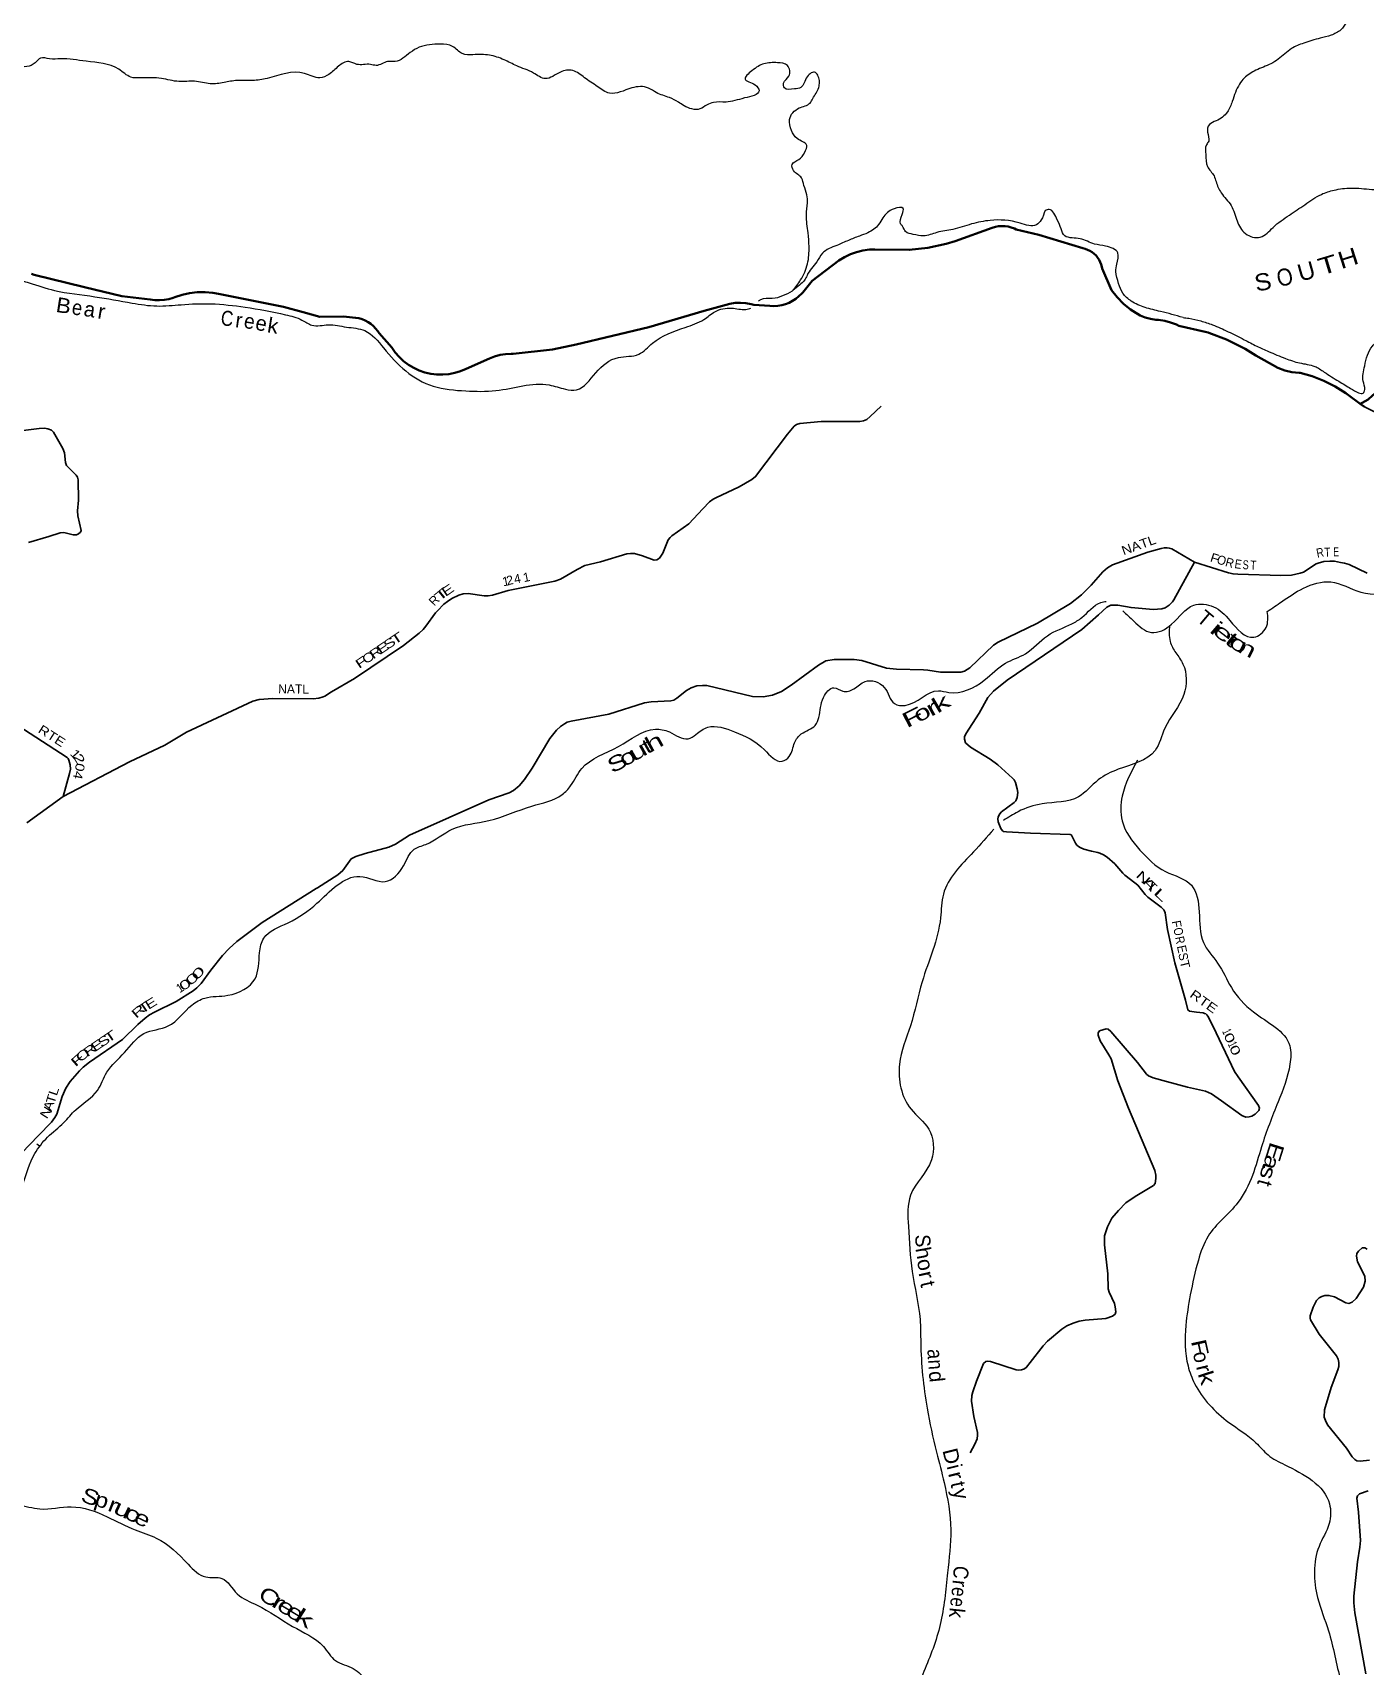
# Model space of a CAD drawing. Header units: feet. Extents: x -252658 to 9, y -366365 to -181930.
# Drawn here: x -52673 to -34942, y -337354 to -315617 of the extents above; entities that cross this region are included whole.
import ezdxf
from ezdxf.enums import TextEntityAlignment as Align

# ---------------------------------------------------------------- set-up
doc = ezdxf.new("R2010")
doc.units = ezdxf.units.FT
doc.header["$LTSCALE"] = 80
for name, color, linetype, lineweight in [('26', 7, 'Continuous', 40), ('29', 7, 'Continuous', 25), ('39', 7, 'Continuous', 13)]:
    doc.layers.add(name, color=color, linetype=linetype, lineweight=lineweight)
doc.layers.add('30', color=7, linetype='Continuous')
doc.layers.add('41', color=7, linetype='Continuous')

msp = doc.modelspace()

# ---------------------------------------------------------------- linework, layer by layer
at = {"layer": '26'}
msp.add_line((-34951.75, -320597.14), (-35008.3, -320556.02), dxfattribs=at)
for points in [[(-35008.3, -320556.02), (-35165, -320442.05), (-35202.8, -320413.81), (-35342.93, -320323.12), (-35491.78, -320247.57), (-35647.7, -320188), (-35809, -320145.05), (-35821.41, -320144.26), (-35919.08, -320132.25), (-36014.96, -320110.1), (-36108, -320078.05), (-36399, -319914.05), (-36542.15, -319825.6), (-36788.72, -319700.6), (-37022, -319611.59), (-37033.74, -319607.11), (-37072, -319598.28), (-37424, -319517.05), (-37455.39, -319502.3), (-37532.23, -319472.94), (-37611.73, -319451.78), (-37693, -319439.05), (-37731.19, -319436.31), (-37801.9, -319425.49), (-37871.09, -319407.33), (-37938, -319382.05), (-38032, -319324.05), (-38065.93, -319299.94), (-38159.12, -319223.31), (-38243.78, -319137.37), (-38319, -319043.05), (-38442, -318755.05), (-38446.17, -318733.43), (-38455.53, -318700.46), (-38468.28, -318668.66), (-38484.28, -318638.37), (-38503.37, -318609.91), (-38525.32, -318583.6), (-38549.9, -318559.73), (-38576.85, -318538.57), (-38605.85, -318520.33), (-38636.61, -318505.23), (-38668.78, -318493.42), (-38702, -318485.05), (-39288, -318308.05), (-39586, -318235.05), (-39611.76, -318222.97), (-39651.99, -318208.22), (-39693.55, -318197.75), (-39735.97, -318191.69), (-39778.8, -318190.1), (-39821.56, -318192.99), (-39863.78, -318200.33), (-39905, -318212.05), (-40400, -318391.05), (-40517.97, -318426.75), (-40762.35, -318480.32), (-41011, -318508.05), (-41467, -318501.05), (-41540.79, -318503.7), (-41627, -318515.22), (-41711.54, -318535.68), (-41793.48, -318564.87), (-41871.92, -318602.46), (-41946, -318648.05), (-42300, -318921.05), (-42428, -319073.05), (-42440.67, -319087.84), (-42477.5, -319125.09), (-42518.03, -319158.28), (-42561.81, -319187.06), (-42608.35, -319211.1), (-42657.15, -319230.14), (-42707.68, -319243.98), (-42759.37, -319252.47), (-42811.67, -319255.5), (-42864, -319253.05), (-43077, -319240.05), (-43115.51, -319229.69), (-43184.98, -319216.99), (-43255.4, -319211.63), (-43326, -319213.65), (-43396, -319223.05), (-43738, -319317.05), (-44475, -319536.05), (-45442, -319764.05), (-45755, -319834.05), (-46280, -319889.05), (-46306.68, -319888.71), (-46381.1, -319893.06)], [(-46381.1, -319893.06), (-46454.67, -319905.17), (-46526.56, -319924.91), (-46596, -319952.05), (-46906, -320090.05), (-46979.85, -320121.28), (-47056.88, -320144.74), (-47135.94, -320160.01), (-47216.16, -320166.95), (-47296.67, -320165.45), (-47376.58, -320155.55), (-47455.02, -320137.35), (-47531.12, -320111.05), (-47604.06, -320076.94), (-47673.04, -320035.4), (-47737.3, -319986.87), (-47796.13, -319931.89), (-47848.89, -319871.06), (-47895, -319805.05), (-48065, -319616.05), (-48083.02, -319587.65), (-48109.99, -319552.72), (-48140.47, -319520.81), (-48174.11, -319492.25), (-48210.56, -319467.37), (-48249.41, -319446.44), (-48290.23, -319429.68), (-48332.58, -319417.28), (-48376, -319409.37), (-48420, -319406.05), (-48537, -319395.05), (-48852, -319396.05), (-49075, -319335.05), (-49335.7, -319264.66), (-50203, -319093.05), (-50276.61, -319079.18), (-50379.4, -319069.29), (-50482.66, -319070.21), (-50585.26, -319081.91), (-50686.07, -319104.27), (-50784, -319137.05), (-50802.6, -319143.85), (-50862.47, -319161.16), (-50923.82, -319172.12), (-50985.98, -319176.61), (-51048.27, -319174.58), (-51110, -319166.05), (-51487, -319121.05), (-51983, -319003.05), (-52652, -318838.05), (-52687.26, -318827.3)], [(-35008.3, -320556.02), (-34983.46, -320542.01), (-34902, -320496.05), (-34846.52, -320446.33), (-34819.86, -320422.45)]]:
    msp.add_lwpolyline(points, dxfattribs=at)
at = {"layer": '29'}
for points in [[(-52268.82, -325779.68), (-51383.4, -325320.86), (-50914.73, -325098.67), (-50626.73, -324924.99), (-49743.75, -324510.17), (-49660.28, -324489.37), (-49479.19, -324478.37), (-48942.72, -324480.88), (-48865.51, -324473.03), (-48809.73, -324455.05), (-48786.63, -324445.57), (-48695.57, -324388.9), (-48389.48, -324209.37), (-47738.48, -323770.59), (-47530.49, -323607.38), (-47479.07, -323557.57), (-47441.62, -323512.93), (-47313.74, -323337.91), (-47288.72, -323308.75), (-47201.24, -323223.01), (-47153.25, -323185.2), (-47095.63, -323147.63), (-47002.33, -323099.47), (-46945.75, -323085.68), (-46880.77, -323081.4), (-46666.85, -323109.21), (-46613.07, -323109.7), (-46556.48, -323099.47), (-46347.84, -323037.85), (-45726.51, -322914.15), (-45649.69, -322887.63), (-45430.2, -322759.4), (-45328.67, -322708.24), (-45118.88, -322655.96), (-44766.22, -322550.37), (-44719.91, -322545.22), (-44665.38, -322547.7), (-44557.59, -322578.63), (-44406, -322633.93), (-44366.66, -322631.02), (-44332.37, -322606.99), (-44289, -322544.86), (-44217.15, -322367.37), (-44191.75, -322335.88), (-44167.74, -322311.85), (-43942.73, -322151.55), (-43758.57, -321952.98), (-43667.02, -321858.85), (-43619.01, -321824.53), (-43584.92, -321804.36), (-43275.17, -321658.87), (-43106.07, -321564.24), (-43054.84, -321524.24), (-42629.54, -320957.9), (-42540.4, -320855.03), (-42509.53, -320831.01), (-42463.98, -320817.21), (-42183.46, -320791.55), (-41668.97, -320789.87), (-41617.83, -320782.96), (-41576.67, -320762.37), (-41532.17, -320722.98), (-41384.75, -320586.42)], [(-34951.75, -320597.14), (-33889.21, -321127.41)], [(-52727.3, -322399.9), (-52456.25, -322320.13), (-52305.62, -322271.37), (-52259.96, -322268.6), (-52133.72, -322296.83), (-52091.32, -322297.8), (-52062.13, -322284.82), (-52036.19, -322262.11), (-52029.05, -322239.67), (-52073.14, -322045.19), (-52078.35, -321979.77), (-52065.06, -321839.14), (-52066.33, -321566.98), (-52076.73, -321530.31), (-52092.95, -321504.35), (-52222.57, -321377.56), (-52238.88, -321335.59), (-52248.91, -321209.24), (-52271.32, -321150.62), (-52394.26, -320931.86), (-52423.74, -320907.23), (-52472.39, -320887.76), (-52514.55, -320881.27), (-52585.93, -320882.22), (-53052.97, -320942.33)], [(-37215.66, -322660.34), (-37518.18, -322485.7), (-37549.82, -322474.6), (-37578.54, -322473.05), (-37620.13, -322472.88), (-37656.37, -322479.54), (-37834.91, -322529.07), (-38304.99, -322696.97), (-38371.49, -322736.68), (-38434.72, -322791.08), (-38588.02, -322968.99), (-38716.86, -323096.13), (-38862.72, -323212.83), (-39301.74, -323473.29), (-39826, -323725.69), (-39887.22, -323766.54), (-40205.44, -324066.44), (-40276.79, -324111.87), (-40323.22, -324125.08), (-40595.47, -324124.79), (-40763.26, -324098.89), (-40821.38, -324094.88), (-41179.62, -324085.86), (-41314.58, -324072.93), (-41638.89, -323969.08), (-41742.86, -323959.06), (-42008.61, -323956.1), (-42118.87, -323975.57), (-42218.04, -324033.11), (-42581.06, -324300.21), (-42709.12, -324384.47), (-42830.59, -324430.19), (-42955.59, -324455.87), (-43095.03, -324449.98), (-43703.13, -324304.97), (-43763.12, -324303.34), (-43838.31, -324309.66), (-43913.93, -324334.18), (-43973.02, -324368.56), (-44100.41, -324472.09), (-44144.19, -324499.68), (-44182.62, -324508.88), (-44442.56, -324522.4), (-44531.2, -324533.97), (-45009.14, -324684.04), (-45509.54, -324778.77), (-45561.43, -324791.75), (-45598.98, -324813.16), (-45652.23, -324850.16), (-45704.12, -324898.84), (-45793.13, -325009.64), (-46025.31, -325403.91), (-46130.6, -325556), (-46201.94, -325640.37), (-46276.53, -325701.97), (-46334.91, -325731.24), (-46602.05, -325823.31), (-47661.77, -326296.68), (-47846.19, -326415.97), (-47933.61, -326454.48), (-48250.74, -326537.87), (-48371.57, -326578.24), (-48433.63, -326610.37), (-48546.7, -326766.46), (-48613.93, -326822.98), (-48884.13, -326993.38)], [(-37215.66, -322660.34), (-37488.08, -323164.43), (-37505.71, -323188.66), (-37553.75, -323235.83), (-37602.98, -323269.1), (-37649.75, -323284.75), (-37764.49, -323290.09), (-38058.53, -323267.61), (-38232.78, -323236.7), (-38328.81, -323236.7), (-38382.76, -323260.88), (-38491.88, -323362.03), (-38712.05, -323558.29), (-39705.75, -324234.33), (-39889.28, -324379.52), (-39964.28, -324462.29), (-40078.46, -324669.44), (-40257.43, -324948.1), (-40275.11, -324985.23), (-40273.4, -325017.84), (-40259.68, -325065.89), (-40195.14, -325124.72), (-39934.49, -325283), (-39832.69, -325359.31), (-39635.49, -325536.06), (-39614.06, -325559.22), (-39597.29, -325592.01), (-39575.47, -325678.47), (-39566.9, -325728.24), (-39575.47, -325791.72), (-39590.91, -325838.06), (-39612.01, -325862.04), (-39783.4, -325984.67), (-39811.26, -326017.38), (-39827.55, -326054.27), (-39831.84, -326079.15), (-39828.76, -326116.37), (-39793.25, -326205.27), (-39769.25, -326236.16), (-39754.67, -326245.6), (-39718, -326249.37), (-39397.91, -326270.08), (-38867.25, -326284.21), (-38856.1, -326288.5), (-38851.68, -326296.68), (-38798.66, -326399.18), (-38780.65, -326427.49), (-38760.07, -326444.65), (-38737.78, -326460.09), (-38687.37, -326480.16), (-38583.49, -326506.57)], [(-34919.18, -322810.55), (-35157.54, -322695.35), (-35217.54, -322677.5), (-35273.92, -322664.66), (-35350.5, -322650.48), (-35415.37, -322648.29), (-35493.21, -322654.78), (-35570.31, -322676.17), (-35594.01, -322686.52), (-35765.63, -322794.33), (-35809.87, -322810.24), (-35924.54, -322833.27), (-36064.41, -322840.12), (-36638.02, -322823.53), (-36700.96, -322817.8), (-36762.69, -322804.23), (-37215.66, -322660.34)], [(-52268.82, -325779.68), (-52181.69, -325476.24), (-52170.78, -325418.08), (-52174.03, -325359.66), (-52190.24, -325298.01), (-52201.73, -325275.24), (-52215.57, -325261.83), (-52468.13, -325095.62), (-52947.48, -324787.41)], [(-52750.78, -326129.83), (-52268.82, -325779.68)], [(-38583.49, -326506.57), (-38502.85, -326525.3), (-38475.71, -326533.97), (-38423.97, -326557.9), (-38377.67, -326588.79), (-38274.95, -326675.74), (-38167.61, -326798.99), (-38140.37, -326828.96), (-38007.24, -326928.13), (-37970.41, -326962), (-37872.69, -327085.35), (-37836.65, -327119.87), (-37711.81, -327210.78), (-37658.31, -327251.99), (-37622.3, -327288.03), (-37612.86, -327304.33), (-37604.9, -327329.74), (-37573.07, -327548.13), (-37475.45, -327993.21), (-37334.31, -328490.68), (-37303.33, -328619.6), (-37281.73, -328637.2), (-37189.76, -328647.98), (-37100.99, -328660.78), (-37081.66, -328665.87), (-37065.9, -328673.04), (-37049.08, -328686.47), (-37035.82, -328701.97), (-36965.5, -328841.98), (-36682.57, -329439.82), (-36633.89, -329509.14), (-36361.46, -329889.65), (-36351.61, -329925.43), (-36358.47, -329956.31), (-36406.67, -330005.33), (-36451.07, -330031.81), (-36485.37, -330042.11), (-36533.38, -330045.54), (-36583.04, -330025.86), (-36857.3, -329827.45), (-36989.52, -329736.67), (-37068.23, -329701.6), (-37307.9, -329647.56), (-37585.41, -329573.19), (-37762.9, -329522.18), (-37828.06, -329498.16), (-37854.65, -329472.87), (-37971.2, -329317.8), (-38329.4, -328906.56), (-38363.09, -328876.99), (-38390.52, -328873.56), (-38477.46, -328899.31), (-38496.84, -328925.03), (-38496.84, -328955.92), (-38470.77, -329029.44), (-38352.54, -329216.54), (-38325.36, -329271.65), (-38233.89, -329561.73), (-38093.41, -329925.12), (-37743.44, -330756.53), (-37730.32, -330817.72), (-37730.32, -330862.33), (-37737.18, -330927.54), (-37761.44, -330954.5), (-38003.15, -331102.55), (-38126.44, -331186.64), (-38227.21, -331286.77), (-38315.07, -331392.56), (-38373.56, -331507.67), (-38411.1, -331625.92), (-38414.01, -331747.47), (-38365.8, -332130.09), (-38363.09, -332332.89), (-38352.26, -332376.35), (-38277.34, -332525.07), (-38268.77, -332571.41), (-38262.82, -332639.25), (-38272.2, -332667.5), (-38306.5, -332694.95), (-38395.8, -332724.18), (-38670.29, -332747.89), (-38748.92, -332760.16), (-38831.23, -332787.61), (-38913.54, -332825.37), (-38981.79, -332869.34), (-39169.05, -333026.13), (-39230.23, -333089.38), (-39401.64, -333311.85)], [(-48884.13, -326993.38), (-48902.02, -327004.66), (-49619.2, -327454.89), (-49957.45, -327710.81), (-50061.22, -327801.68), (-50146.1, -327894.72), (-50302.2, -328089.52), (-50430.94, -328268.99), (-50487.63, -328325.25), (-50537.21, -328367.7), (-50762.83, -328507.89), (-51050.37, -328648.68), (-51118.71, -328687.32), (-51176.85, -328729.81), (-51276.39, -328815.75), (-51476.57, -329014.18), (-51919.52, -329317.2), (-52000.14, -329382.3), (-52049.29, -329431.61), (-52172.48, -329570.33), (-52233.36, -329662.01), (-52282.9, -329769.84), (-52354.09, -330005.18), (-52379.13, -330053.25), (-52424.47, -330112.85), (-52598.46, -330295.49), (-52818.92, -330519.77)], [(-34915.35, -331802.89), (-34950.62, -331787.24), (-34984.92, -331787.24), (-35033.73, -331829.91), (-35056.94, -331859.31), (-35060.37, -331897.06), (-35045.14, -331969.89), (-34948.97, -332160.81), (-34943.76, -332229.95), (-34966.45, -332306.75), (-35064.08, -332460.01), (-35115.24, -332507.93), (-35159.83, -332525.09), (-35202.78, -332516.88), (-35354.14, -332439.57), (-35427.34, -332418.7), (-35478.79, -332418.7), (-35520.22, -332432.17), (-35554.24, -332453.02), (-35591.96, -332487.34), (-35637.75, -332573.26), (-35674.28, -332689.82), (-35677.7, -332720.71), (-35671.5, -332745.07), (-35555.27, -332932.16), (-35323.97, -333222.27), (-35302.17, -333268.09), (-35295.31, -333309.27), (-35295.31, -333364.18), (-35305.85, -333410.53), (-35394.27, -333643.92), (-35485.32, -333939.32), (-35487.37, -334036.83), (-35473.65, -334084.88), (-35445.3, -334139.77), (-35194.2, -334452.06), (-35115.26, -334567.06), (-35079.61, -334603.11), (-35053.52, -334618.53), (-35012.37, -334621.97), (-34887.49, -334608.72)], [(-39401.64, -333311.85), (-39449.29, -333373.7), (-39477.72, -333393.34), (-39515.44, -333410.5), (-39554.88, -333412.21), (-39585.76, -333408.57), (-39930.99, -333299.61), (-39963.01, -333295.53), (-39990.44, -333298.96), (-40023.32, -333324.85), (-40115.75, -333558.21), (-40165.35, -333700.49), (-40175.64, -333751.97), (-40180.5, -333825.82), (-40150.52, -334030.18), (-40102.59, -334240.71), (-40100.19, -334277.05), (-40107.05, -334325.09), (-40136.19, -334396.51), (-40201.41, -334512.03)], [(-34905.61, -335016.8), (-35019.23, -335057.81), (-35046.43, -335085.66), (-35056.95, -335116.16), (-35030.59, -335301.92), (-35007.23, -335680.7), (-35013.23, -335766.33), (-35045.25, -335964.17), (-35095.89, -336422.01), (-35094.69, -336509.5), (-35080.07, -336640.27), (-34936.09, -337451.94)]]:
    msp.add_lwpolyline(points, dxfattribs=at)
at = {"layer": '39'}
msp.add_line((-52618.87, -330403.05), (-52581.15, -330428.3), dxfattribs=at)
for points in [[(-32555.03, -309351.01), (-32506.46, -309248.57), (-32526.34, -309188.17), (-32530.32, -309176.09), (-32544.26, -309139.84), (-32530.06, -309099.66), (-32487.59, -309021.34), (-32457.28, -308969.13), (-32423.28, -309015.49), (-32250.56, -309038.13), (-32047.74, -309068.9), (-31899.25, -309127.67), (-31724.54, -309154.34), (-31686.73, -309261.06), (-31687.4, -309456.17), (-31692.09, -309651.26), (-31656.59, -309846.48), (-31697.39, -310025.38), (-31776.09, -310125.72), (-31897.03, -310238), (-32104.48, -310384.22), (-32237.5, -310504.52), (-32302.42, -310685.36), (-32325.28, -310908.56), (-32366.29, -311149.81), (-32437.15, -311306.5), (-32549.98, -311396.68), (-32630.81, -311531.21), (-32729.64, -311641.55), (-32836.87, -311858.47), (-32972.25, -312079.33), (-33143.74, -312288.01), (-33333.39, -312514.74), (-33464.69, -312719.52), (-33555.77, -312912.35), (-33522.39, -313141.76), (-33496.67, -313258.5), (-33487.06, -313383.24), (-33553.94, -313554.01), (-33659.08, -313744.79), (-33752, -313889.34), (-33865.23, -314098.2), (-34000.53, -314296.93), (-34143.84, -314487.6), (-34341.39, -314676.09), (-34516.4, -314737.93), (-34701.43, -314789.68), (-34876.61, -314899.79), (-34951.5, -315060.48), (-35054.41, -315188.91), (-35141.37, -315353.59), (-35268.73, -315580.51), (-35397.56, -315650.53), (-35542.36, -315690.33), (-35761.59, -315756.06), (-35924.59, -315830), (-36099.88, -315970.29), (-36198.53, -316030.34), (-36397.75, -316118.25), (-36552.82, -316222.39), (-36615.37, -316300.65), (-36712.61, -316531.68), (-36777.38, -316672.29), (-36926.47, -316790.53), (-37017.06, -316840.55), (-37041.52, -316943.06), (-37025.84, -317059.77), (-37056.15, -317109.97), (-37064.63, -317236.66), (-37041.07, -317399.66), (-36955.1, -317522.61), (-36927.23, -317599.13), (-36859.43, -317748.18), (-36727.4, -317917.53), (-36647.73, -318122.94), (-36537.8, -318290.21), (-36339.04, -318337.06), (-36169.83, -318208.83), (-35952.27, -318044.53), (-35748.86, -317906.35), (-35525.37, -317768.22), (-35356.4, -317712.4), (-35133.28, -317684.9), (-34856.07, -317701.81), (-34562.75, -317710.72), (-34271.43, -317717.62), (-33994.16, -317718.44), (-33891.6, -317692.59), (-33712.21, -317526.17), (-33545.21, -317458.27), (-33275.68, -317372.58), (-33080.46, -317276.61), (-32881.04, -317130.36), (-32727.85, -316985.99), (-32570.63, -316841.63), (-32489.76, -316695.03), (-32455.3, -316604.62)], [(-42562.06, -319050.83), (-42455.08, -318906.32), (-42363.94, -318693.37), (-42343.05, -318462.12), (-42356.5, -318281.05), (-42377.78, -318043.63), (-42365.17, -317880.74), (-42372.84, -317774.11), (-42410.6, -317651.3), (-42444.41, -317550.63), (-42548.55, -317451.76), (-42568.37, -317371.24), (-42479.74, -317305.13), (-42401.05, -317208.81), (-42374.61, -317116.36), (-42502.9, -317027.48), (-42574.85, -316918.65), (-42602.48, -316771.73), (-42475.38, -316619.23), (-42330.49, -316553.29), (-42294.12, -316495.06), (-42215.26, -316348.46), (-42204.96, -316274.06), (-42220.78, -316199.59), (-42258.77, -316145.17), (-42367.46, -316203.18), (-42452.34, -316345.74), (-42538.8, -316365.6), (-42671.36, -316351.13), (-42681.2, -316288.75), (-42610.55, -316194.42), (-42632.18, -316055.56), (-42762.64, -316016.96), (-42943.52, -316030.51), (-43104.58, -316124.57), (-43195.37, -316234.93), (-43061.01, -316309.75), (-43009.05, -316390.36), (-43200.25, -316486.35), (-43447.57, -316539.92), (-43616.37, -316545.46), (-43700.86, -316577.39), (-43795.48, -316631.42), (-44006.31, -316588.56), (-44080.49, -316542.08), (-44200.83, -316481.38), (-44375.41, -316414.48), (-44479.68, -316353.83), (-44702.7, -316353.17), (-44998.3, -316422.7), (-45160.74, -316333.71), (-45331.12, -316216.54), (-45487.52, -316121.54), (-45652.34, -316141.17), (-45851.56, -316229.08), (-46010.03, -316154.19), (-46232.73, -316058.99), (-46401.23, -315978.04), (-46595.91, -315917.12), (-46814.9, -315910.44), (-46957.5, -315895.93), (-47085.76, -315799.01), (-47248.41, -315770.36), (-47531.85, -315811.77), (-47650.64, -315881.82), (-47851.97, -315999.9), (-47950.42, -316001.62), (-48105.31, -316053.46), (-48177.6, -316039.16), (-48362.44, -316038.62), (-48464.79, -316002.11), (-48603.64, -316064.05), (-48732.6, -316172.29), (-48851.3, -316218.2), (-49056.04, -316159.26), (-49554.56, -316226.18), (-49745.53, -316253.77), (-49952.48, -316253.16), (-50127.38, -316280.8), (-50310.27, -316296.36), (-50519.12, -316263.55), (-50728.09, -316266.96), (-50961.02, -316226.04), (-51230.23, -316219.21), (-51366.82, -316208.75), (-51527.2, -316103.68), (-51962.84, -315997.8), (-52300.28, -315964.61), (-52448.97, -315966.19), (-52567.48, -315955.78), (-52640.03, -316019.93), (-52883.34, -316075.53), (-53235.07, -316108.69), (-53580.6, -316093.58), (-54002.49, -316080.27), (-54243.54, -316061.45), (-54556.85, -316024.32)], [(-39202.99, -317982.62), (-39255.67, -318109.19), (-39318.17, -318173.37), (-39535.09, -318150.6), (-39932.8, -318115.23), (-40182.1, -318162.77), (-40429.48, -318234.45), (-40644.61, -318276.05), (-40821.58, -318321.79), (-40956.13, -318301.28), (-41058.48, -318264.77), (-41100.42, -318192.24), (-41124.43, -318161.99), (-41103.9, -318035.33), (-41091.57, -317954.91), (-41212.15, -317960.59), (-41361.24, -318080.84), (-41417.81, -318171.18), (-41560.84, -318279.38), (-41673.5, -318323.3), (-41820.37, -318381.2), (-41973.3, -318447.12), (-42164.54, -318553.16), (-42239.27, -318665.58), (-42311.9, -318753.87), (-42370.49, -318848.24), (-42404.86, -318910.49), (-42471.39, -318974.66), (-42559.98, -319049.01)], [(-37367.41, -319407.27), (-37666.52, -319326.8), (-37873.29, -319273.89), (-38055.83, -319188.87), (-38167.99, -319083.94), (-38223.81, -318955.04), (-38261.44, -318796.02), (-38249.04, -318695.49), (-38234.47, -318548.69), (-38396.91, -318457.7), (-38545.49, -318429.1), (-38736.13, -318360.15), (-38842.58, -318347.76), (-38940.94, -318319.31), (-38988.85, -318228.65), (-39040.67, -318107.81), (-39150.71, -317970.71), (-39202.99, -317982.62)], [(-55403.95, -319416.78), (-54991.87, -319461.52), (-54624.22, -319442.06), (-54268.93, -319336.16), (-54056.44, -319192.56), (-53761.3, -319125.09), (-53293.33, -319063.02), (-53060.55, -318975.66), (-52914.07, -318916.79), (-52721.07, -318946.25), (-52385.15, -319045.59), (-51846.33, -319130.1), (-51349.71, -319214.76), (-51022.04, -319253.78), (-50696.58, -319236.49), (-50300.77, -319224.98), (-49846.49, -319269.57), (-49309.63, -319370.17), (-49090.35, -319441.78), (-48957.49, -319509.68), (-48738.48, -319504.85), (-48499.26, -319534.14), (-48253.95, -319581.52), (-48003.97, -319811.92), (-47709.51, -320118.59), (-47345.1, -320320.41), (-46910.85, -320383.18), (-46508.98, -320379.69), (-45801.94, -320304.67), (-45584.73, -320360.19), (-45436.01, -320367.69), (-45181.61, -320143.47), (-44880.92, -319939.2), (-44609.81, -319895.96), (-44425.46, -319748.44), (-43990.16, -319539.65), (-43741.38, -319432.12), (-43597.06, -319331.01), (-43374.19, -319281.92), (-43185.25, -319299.32), (-43116.02, -319283.78)], [(-43013.96, -319188.06), (-42984.78, -319165.82), (-42832.12, -319149.17), (-42562.06, -319050.83)], [(-37367.41, -319407.27), (-37289.55, -319417.87), (-37132.22, -319453.39), (-36974.9, -319504.14), (-36766.82, -319595.49), (-36553.67, -319702.07), (-36386.2, -319788.34), (-36228.87, -319859.39), (-36005.57, -319950.74), (-35817.8, -320011.64), (-35614.8, -320057.32), (-35487.92, -320133.44), (-35295.07, -320255.24), (-35137.75, -320351.67), (-35031.17, -320407.49), (-34970.27, -320412.57), (-34949.97, -320366.89), (-34970.27, -320255.24), (-34949.97, -320052.24), (-34914.45, -319910.14), (-34848.47, -319788.34), (-34741.9, -319696.99), (-34599.8, -319631.02), (-34391.72, -319524.44), (-34163.35, -319422.94), (-33950.2, -319316.37), (-33858.85, -319275.77), (-33695.17, -319178.07), (-33655.85, -319164.12), (-33564.5, -319143.82), (-33534.05, -319143.82), (-33447.77, -319194.57), (-33402.1, -319240.24), (-33386.87, -319306.22), (-33356.42, -319367.12), (-33336.12, -319428.02), (-33351.35, -319473.69), (-33397.02, -319519.37), (-33435.2, -319542.04)], [(-36245.87, -323317.58), (-36056.34, -323189.52), (-35766.07, -323009.51), (-35401.83, -322924.26), (-35000.35, -323062.31), (-34525.66, -323005.57), (-34350.16, -322867.41), (-34102.66, -322813.94), (-33784.71, -322742.6), (-33728, -322646.27), (-33611.43, -322652.69), (-33564.79, -322560.35), (-33363.17, -322424.28), (-33225.85, -322281.97), (-33174.96, -322137.37), (-33191.6, -321952.78)], [(-56095.07, -332815.12), (-55841.52, -332759.65), (-55683, -332828.54), (-55697.79, -332993.38), (-55686.51, -333174.38), (-55574.39, -333281.32), (-55242.79, -333306.55), (-55133.61, -333162.13), (-55122.7, -332965.12), (-55095.95, -332822.44), (-55023.19, -332734.21), (-54789.85, -332700.8), (-54411.37, -332579.39), (-54326.12, -332390.66), (-54323.31, -332205.68), (-54121.89, -332115.86), (-53924.78, -332094.4), (-53489.28, -331802.27), (-53202.78, -331565.95), (-52911.88, -331241.16), (-52802.03, -330941.93), (-52643.45, -330532.26), (-52475.64, -330313.64), (-52259.69, -330119.31), (-52100.14, -329948.92), (-51811.54, -329690.49), (-51685.84, -329447.6), (-51449.5, -329186.99), (-51193.1, -328934.48), (-50868.99, -328833), (-50554.17, -328554.55), (-50382.89, -328462.62), (-50075.14, -328425.43), (-49714.34, -328205.44), (-49654.54, -327859.79), (-49597.41, -327664.94), (-49274.87, -327460.9), (-48891.77, -327200.77), (-48621.34, -326960.38), (-48319.28, -326842.74), (-47983.85, -326912.21), (-47739.69, -326701.89), (-47598.01, -326483.19), (-47442.93, -326417.35), (-47090.24, -326215.43), (-46603.24, -326100.41), (-46031.46, -325907.26), (-45626.71, -325753.77), (-45515.64, -325637.51), (-45367.89, -325408.77), (-44878.1, -325114.81), (-44388.59, -324885.19), (-44201.79, -324922.01), (-43952.89, -325011.3), (-43848.1, -324953.34), (-43690.88, -324859.35), (-43337.32, -324918.83), (-42938.29, -325157.42), (-42699.72, -325311.03), (-42606.97, -325246.99), (-42535.81, -325064.24), (-42446.85, -324947.91), (-42261.41, -324833.91), (-42212.7, -324727.51), (-42151.24, -324462.29), (-42011.97, -324334.06), (-41893.55, -324378.69), (-41746.66, -324347), (-41595.46, -324248.98), (-41342.49, -324328.23), (-41204.71, -324543.84), (-41066.1, -324568.42), (-40622.98, -324372.84), (-40482.35, -324395.42), (-40011.22, -324232.09), (-39728.79, -324005.81), (-39464.89, -323880.01), (-39172.35, -323641.69), (-38845.98, -323481.91), (-38714.95, -323399.91), (-38462.79, -323199.66), (-38388.27, -323183.76)], [(-38167.34, -323309.01), (-38021.59, -323448.45), (-37789.03, -323598.01), (-37519.17, -323488.31), (-37224.56, -323235.93), (-36963.3, -323254.89), (-36742.96, -323440.61), (-36424.27, -323660.83), (-36262.88, -323532.68), (-36245.87, -323317.58)], [(-37547.05, -323505.63), (-37538.25, -323717.47), (-37462.51, -323868.53), (-37368.67, -324017.64), (-37356.35, -324421.84), (-37609.59, -324871.41), (-37739.54, -325168.57), (-38229.14, -325418.3), (-38495.12, -325560.18), (-38759.45, -325784.51), (-39240.33, -325877.43), (-39562.44, -325982.93), (-39755.81, -326099.57)], [(-37971.04, -325295.98), (-38176.41, -325776.39), (-38177.82, -326102.12), (-37940.27, -326493), (-37599.74, -326777.64), (-37256.76, -326959.74), (-37151.75, -327315.99), (-37097.22, -327722.34), (-36907.42, -327996.43), (-36723.88, -328322.78), (-36429.76, -328647.49), (-35947.21, -329097.48), (-35944.24, -329340.79), (-36103.23, -329844.96), (-36322.93, -330441.43), (-36443.19, -330821.07), (-36637.75, -331184.37), (-37033.72, -331631.46), (-37163.76, -331950.74), (-37270.3, -332412.86), (-37330.36, -332818.84), (-37300.53, -333357.82), (-37213.08, -333591.35), (-36756.95, -334107.61), (-36398.27, -334378.24), (-36236.13, -334541.65), (-36013.54, -334671.07), (-35418.72, -335191.81), (-35423.87, -335453.19), (-35557.88, -335758.39), (-35576.91, -336439.97), (-35432.06, -336880.8), (-35268.08, -337546.91), (-35190.88, -337824.64), (-35072.35, -338307.62), (-34896.55, -338565.58), (-34705.07, -338916.08), (-34394.69, -339198.61), (-34078.3, -339487.19), (-33640.85, -339673.63), (-33121.08, -339886.48), (-32999.18, -340055.78), (-32998.24, -340303.11), (-32843.26, -340725.88), (-32683.12, -341347.73), (-32826.49, -341496.06), (-33158.78, -341629.68), (-33449.93, -342012.77), (-33736.76, -342325.5), (-34176.44, -342653.81), (-34545.74, -342980.34), (-34743.88, -343239.07), (-35183.75, -343611.62), (-35395.59, -343785.85), (-35519.18, -344006.63), (-35771.4, -344220.95), (-36462.85, -344659.02), (-36714.86, -344823.06)], [(-39886.56, -326216.08), (-40155.8, -326517.84), (-40556.28, -327079.53), (-40593.83, -327393.09), (-40696.22, -327827.07), (-40838.75, -328244.84), (-40994.08, -328831.46), (-41141.04, -329343.72), (-40986.81, -329939.41), (-40750.74, -330205.61), (-40716.33, -330615.92), (-40991.76, -331083.52), (-41021.71, -331499.64), (-40972.03, -332099.01), (-40866.24, -332738.78), (-40857.5, -333042.43), (-40772.84, -333919.4), (-40646.71, -334504.95), (-40545.93, -334909.44), (-40458.19, -335539.1), (-40500.86, -336108), (-40598.34, -336799.38), (-40814.13, -337422), (-41059.87, -337996.26), (-41377.58, -338477.8), (-41929.85, -338807.74), (-42059.47, -339030.51), (-42261.26, -339204.78), (-42688.47, -339438.62), (-42958.32, -339544.3), (-43241.5, -339943.51), (-43424.46, -340413.42), (-43737.49, -340742.15), (-44063.69, -341328.21), (-44403.06, -341703.1), (-44789.56, -341822.47), (-45034.85, -342292.17), (-45374.22, -342669.07), (-45649.62, -343128.62), (-45734.28, -343645.11), (-45719.77, -344009.1), (-45799.12, -344228.01)], [(-55186.3, -333259.11), (-54617.15, -333674.57), (-54375.8, -333651.24), (-54203.06, -333686), (-53882.85, -334018.83), (-53512.68, -334424.21), (-53451.03, -334579.25), (-53441.56, -334711.99), (-53286.11, -335028.19), (-53089.81, -335191.71), (-52870.76, -335210.53), (-52577.46, -335259.76), (-52159.18, -335230.98), (-51683.3, -335363.25), (-51308.12, -335539.43), (-51029.14, -335646.92), (-50602.45, -335996.19), (-50369.97, -336163.85), (-50156.96, -336184.66), (-49952.79, -336388.42), (-49686.07, -336540.11), (-49214.86, -336823.18), (-48805.9, -337089.95), (-48645.87, -337275.47), (-48407.11, -337384.84), (-48228.9, -337550.31), (-48049.06, -337802.25), (-47857, -338018.03), (-47633.57, -338418.91), (-47481.85, -338664.72), (-47243.23, -338806.27), (-47041.19, -339040.18), (-46962.06, -339336.02), (-46903.17, -339663.97)]]:
    msp.add_spline(points, degree=3, dxfattribs=at)

# ---------------------------------------------------------------- texts
at = {"layer": '30'}
for s, rotation, width, p in [('NATL', 19.655, 1.15, (-37937.18, -322491.26)), ('F', 342.377, 1.1, (-36964.34, -322666.73)), ('O', 342.377, 0.95, (-36871.66, -322694.21)), ('R', 11.506, 0.85, (-35532.18, -322593.67)), ('T', 2.399, 0.85, (-35444.43, -322588.59)), ('E', 359.399, 0.7, (-35330.66, -322583.24)), ('R', 344.377, 0.95, (-36761.06, -322726.83)), ('E', 351.2, 0.85, (-36642.83, -322746.93)), ('S', 358.343, 0.75, (-36535.24, -322757.45)), ('T', 358.343, 0.85, (-36433.98, -322760.81)), ('T', 39.518, 1.85, (-47195.93, -323136.21)), ('E', 34.302, 1.45, (-47116.82, -323082.72)), ('T', 33.98, 1.65, (-47795.89, -323724.86)), ('O', 33.98, 1.3, (-48173.72, -323979.53)), ('R', 33.98, 1.35, (-48077.32, -323914.55)), ('E', 33.98, 1.45, (-47982.85, -323850.88)), ('S', 33.98, 1.45, (-47892.71, -323790.12)), ('F', 33.98, 1.55, (-48267.81, -324042.94)), ('RTE', 327.26, 1.2, (-52450.14, -325023.96)), ('1', 311.651, 1.2, (-52148.26, -325255.91)), ('2', 299.996, 1.55, (-52105.4, -325309.4)), ('04', 257.979, 1.2, (-52115.2, -325433.02)), ('N', 317.317, 1.6, (-37935.87, -326904.79)), ('A', 313.387, 1.8, (-37858.68, -326985.08)), ('L', 316.937, 2, (-37704.33, -327131.14)), ('F', 280.292, 0.95, (-37509.85, -327487.36)), ('O', 282.371, 0.85, (-37486.55, -327590.32)), ('R', 282.371, 0.85, (-37465.07, -327703.89)), ('E', 282.371, 0.95, (-37438.96, -327823.75)), ('S', 282.371, 0.95, (-37420.8, -327923.07)), ('T', 283.839, 1.1, (-37399.24, -328025.83)), ('0', 31.855, 1.7, (-50615.24, -328333.77)), ('0', 40.888, 2.05, (-50513.19, -328250.54)), ('0', 49.347, 2, (-50427.5, -328168.58)), ('1', 31.855, 0.85, (-50683.11, -328377.67)), ('RTE', 324.315, 1.25, (-37125.57, -328555.85)), ('R', 40.806, 1.55, (-51228.5, -328681.93)), ('T', 34.678, 1.65, (-51157, -328636.83)), ('E', 32.088, 1.4, (-51068.36, -328580.88)), ('1', 295.326, 0.65, (-36836.59, -328932.02)), ('R', 36.376, 1.4, (-51879.39, -329203.01)), ('E', 34.376, 1.45, (-51783.73, -329140.33)), ('S', 34.376, 1.45, (-51694, -329080.65)), ('T', 34.376, 1.65, (-51607.94, -329021.59)), ('0', 295.326, 1.5, (-36802.41, -329017.99)), ('1', 295.326, 0.65, (-36761.78, -329103.07)), ('0', 295.326, 1.5, (-36727.6, -329182.15)), ('F', 41.401, 1.8, (-52038.21, -329328.53)), ('O', 41.401, 1.5, (-51966.84, -329263.8)), ('T', 73.17, 1.2, (-52368.25, -329823.16)), ('L', 72.037, 1.2, (-52336.58, -329719.81)), ('N', 56.829, 1.3, (-52445.79, -330017.54)), ('A', 69.17, 1.15, (-52403.64, -329914.4))]:
    msp.add_text(s, height=120, rotation=rotation, dxfattribs=dict(at, width=width)).set_placement(p, align=Align.CENTER)
for s, rotation, p in [('1', 11.26, (-46367.55, -322975.29)), ('2', 11.26, (-46313.02, -322960.31)), ('4', 11.26, (-46213.26, -322940.8)), ('1', 11.26, (-46092.11, -322919.75)), ('R', 45.605, (-47289.19, -323212.78)), ('NATL', 359.732, (-49201.95, -324409.67)), ('T', 315.234, (-37822.67, -327021.73))]:
    msp.add_text(s, height=120, rotation=rotation, dxfattribs=at).set_placement(p, align=Align.CENTER)
at = {"layer": '41'}
for s, height, rotation, width, p in [('U', 227.2, 15.605, 1.05, (-35696.19, -318900.7)), ('T', 227.2, 16.701, 1.35, (-35409.74, -318814.52)), ('H', 227.2, 17.742, 1.2, (-35137.3, -318725.12)), ('S', 227.3, 10.995, 1.1, (-36282.51, -319043.48)), ('O', 227.3, 13.426, 0.9, (-35987.52, -318979.42)), ('B', 200, 351.056, 1.1, (-52276.83, -319346.4)), ('e', 200, 351.117, 0.9, (-52095.5, -319373.76)), ('r', 200, 350.324, 1.05, (-51772.82, -319424.29)), ('C', 200, 354.254, 0.85, (-50095.84, -319517.81)), ('e', 200, 350.703, 0.95, (-49803.21, -319554.88)), ('k', 200, 351.071, 1.05, (-49491.55, -319613.11)), ('i', 200, 319.586, 1.7, (-36988.71, -323615.98)), ('e', 200, 322.446, 1.75, (-36891.68, -323679.91)), ('t', 200, 322.446, 1.7, (-36776.57, -323767.94)), ('o', 200, 325.612, 1.6, (-36681.8, -323829.97)), ('n', 200, 333.489, 1.5, (-36554.41, -323897.52)), ('r', 200, 29.389, 1.65, (-40658.89, -324687.95)), ('k', 200, 30.675, 1.7, (-40539.62, -324623.15)), ('F', 200, 26.932, 1.7, (-40921.42, -324813.4)), ('o', 200, 29.932, 1.45, (-40793.72, -324751.86)), ('u', 200, 29.192, 1.6, (-44576.55, -325265.63)), ('t', 200, 29.192, 1.35, (-44453.12, -325197.4)), ('h', 200, 28.937, 1.55, (-44357.1, -325143.8)), ('S', 200, 27.761, 1.45, (-44849.84, -325417.94)), ('o', 200, 27.761, 1.4, (-44716.04, -325342.53)), ('E', 200, 252.484, 1.35, (-36240.04, -330479.31)), ('a', 200, 252.484, 1.25, (-36285.49, -330623.38)), ('s', 200, 254.362, 1.3, (-36329.7, -330760.46)), ('S', 200, 273.778, 0.95, (-40927.98, -331698.84)), ('h', 200, 280.696, 1.05, (-40915.26, -331872.1)), ('o', 200, 284.696, 1.05, (-40893.08, -332032.32)), ('r', 200, 282.941, 1.15, (-40876.55, -332167.11)), ('a', 200, 273.944, 0.9, (-40766.17, -333204.05)), ('F', 200, 282.4, 1.35, (-37239.49, -333133.61)), ('n', 200, 273.944, 0.9, (-40756.16, -333344.93)), ('r', 200, 283.707, 1.15, (-37182.99, -333412.19)), ('k', 200, 287.927, 1.3, (-37147.53, -333543.68)), ('D', 200, 283.991, 1.1, (-40545, -334582.26)), ('r', 200, 283.99, 1.15, (-40481.47, -334837.24)), ('S', 200, 339.891, 1.3, (-51939.42, -335192.07)), ('p', 200, 343.216, 1.2, (-51781.06, -335237.44)), ('r', 200, 338.902, 1.35, (-51633.84, -335299.39)), ('u', 200, 334.982, 1.5, (-51515.52, -335353.27)), ('y', 200, 282.24, 1.05, (-40419.84, -335078.32)), ('c', 200, 334.709, 1.5, (-51385.58, -335414.35)), ('e', 200, 334.709, 1.35, (-51255.23, -335475.15)), ('C', 200, 261.755, 0.9, (-40421.33, -336091.61)), ('C', 200, 329.091, 1.35, (-49577.18, -336512.06)), ('r', 200, 329.091, 1.7, (-49449.12, -336583.11)), ('e', 200, 263.852, 0.85, (-40461.35, -336492.03)), ('e', 200, 263.758, 0.85, (-40445, -336354.53)), ('e', 200, 328.92, 1.5, (-49347.01, -336648.02)), ('e', 200, 328.92, 1.5, (-49230.07, -336720.21)), ('k', 200, 327.687, 1.75, (-49110.71, -336797.24))]:
    msp.add_text(s, height=height, rotation=rotation, dxfattribs=dict(at, width=width)).set_placement(p, align=Align.CENTER)
for s, rotation, p in [('a', 351.117, (-51929.85, -319397.06)), ('r', 352.101, (-49941.49, -319541.23)), ('e', 349.071, (-49648.88, -319581.74)), ('T', 320.164, (-37137.19, -323488.13)), ('t', 254.823, (-36373.02, -330898.16)), ('t', 282.941, (-40858.65, -332288.08)), ('o', 282.085, (-37221.95, -333257.95)), ('d', 275.789, (-40744.14, -333508.06)), ('i', 283.99, (-40506.36, -334722.22)), ('t', 282.24, (-40456.17, -334953.17)), ('r', 263.758, (-40433.99, -336240.67)), ('k', 263.852, (-40476.45, -336632.22))]:
    msp.add_text(s, height=200, rotation=rotation, dxfattribs=at).set_placement(p, align=Align.CENTER)

doc.saveas('drawing.dxf')
